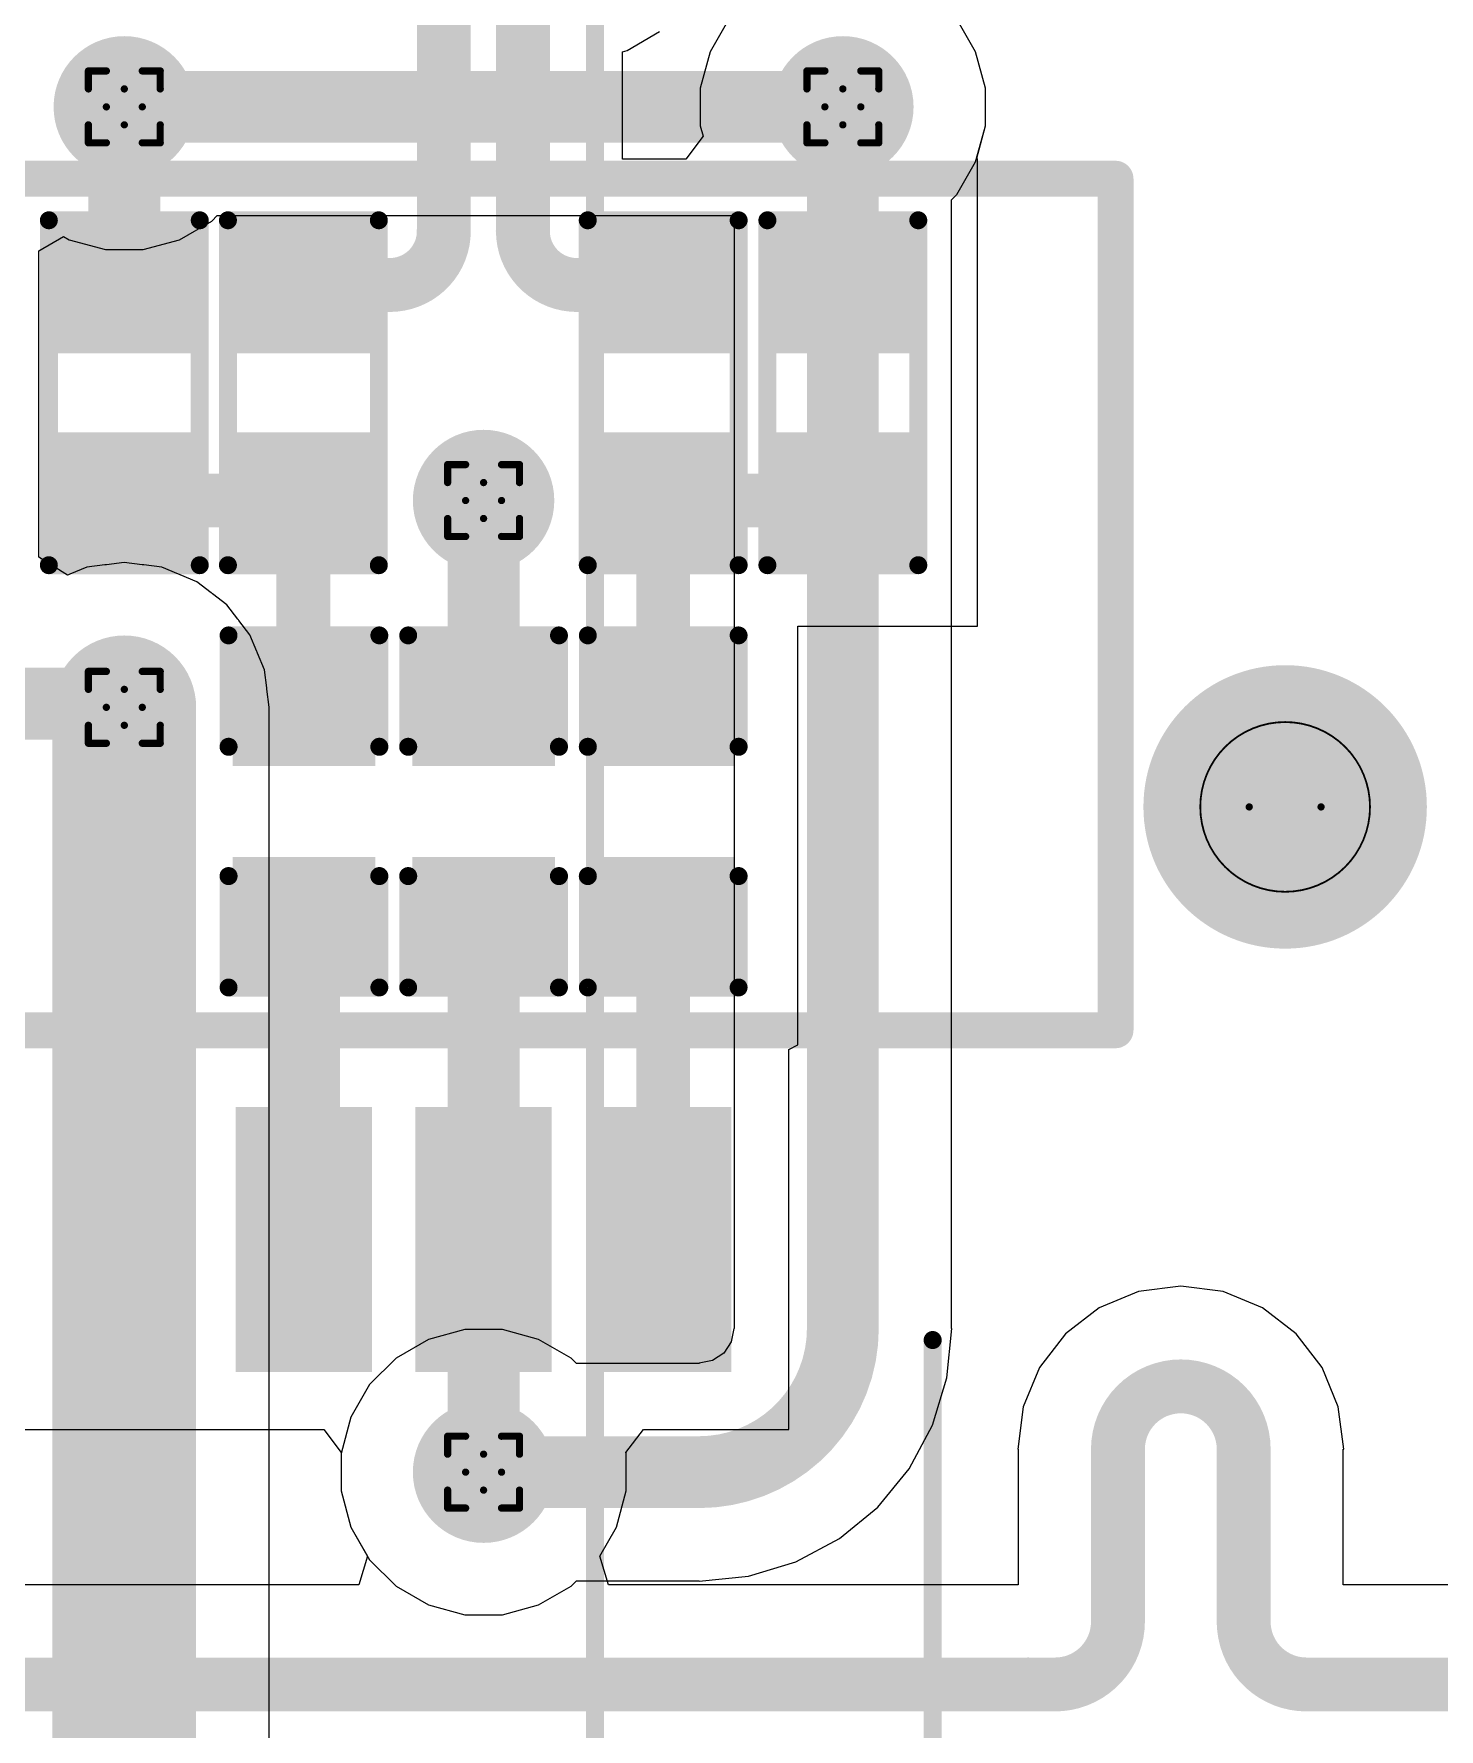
# Model space of a CAD drawing. Header units: inches. Extents: x 0 to 289, y 0 to 168.
# Drawn here: x 66.06 to 76, y 64.99 to 76.97 of the extents above; entities that cross this region are included whole.
import ezdxf

# ---------------------------------------------------------------- set-up
doc = ezdxf.new("R2010")
doc.units = ezdxf.units.IN
for name, color, linetype in [('Bottom Layer', 5, 'Continuous'), ('Bottom Overlay', 54, 'Continuous'), ('Bottom Paste', 16, 'Continuous'), ('Bottom Solder', 6, 'Continuous'), ('Dimension', 6, 'Continuous'), ('Drill Drawing', 1, 'Continuous'), ('Multi-Layer', 9, 'Continuous'), ('Pad Holes', 156, 'Continuous'), ('Top Layer', 1, 'Continuous'), ('Top Overlay', 2, 'Continuous'), ('Top Solder', 216, 'Continuous'), ('Via Holes', 16, 'Continuous')]:
    doc.layers.add(name, color=color, linetype=linetype)

# ---------------------------------------------------------------- blocks, each defined once
blk = doc.blocks.new('H1102NLT_B_2')
at = {"layer": 'Bottom Layer'}
for points in [[(-5.1, 4.825), (-3.43, 4.825), (-3.43, 4.065), (-5.1, 4.065)], [(-5.1, 3.555), (-3.43, 3.555), (-3.43, 2.795), (-5.1, 2.795)], [(-5.1, 2.285), (-3.43, 2.285), (-3.43, 1.525), (-5.1, 1.525)], [(-5.1, 1.015), (-3.43, 1.015), (-3.43, 0.255), (-5.1, 0.255)]]:
    blk.add_hatch(color=5, dxfattribs=at).paths.add_polyline_path(points)
at = {"layer": 'Bottom Paste'}
for points in [[(-5.1, 4.825), (-3.43, 4.825), (-3.43, 4.065), (-5.1, 4.065)], [(-5.1, 3.555), (-3.43, 3.555), (-3.43, 2.795), (-5.1, 2.795)], [(-5.1, 2.285), (-3.43, 2.285), (-3.43, 1.525), (-5.1, 1.525)], [(-5.1, 1.015), (-3.43, 1.015), (-3.43, 0.255), (-5.1, 0.255)]]:
    blk.add_hatch(color=16, dxfattribs=at).paths.add_polyline_path(points)
at = {"layer": 'Bottom Solder'}
for points in [[(-5.202, 4.927), (-3.328, 4.927), (-3.328, 3.963), (-5.202, 3.963)], [(-5.202, 3.657), (-3.328, 3.657), (-3.328, 2.693), (-5.202, 2.693)], [(-5.202, 2.387), (-3.328, 2.387), (-3.328, 1.423), (-5.202, 1.423)], [(-5.202, 1.117), (-3.328, 1.117), (-3.328, 0.153), (-5.202, 0.153)]]:
    blk.add_hatch(color=6, dxfattribs=at).paths.add_polyline_path(points)
at = {"layer": 'Bottom Overlay', "const_width": 0.127}
blk.add_lwpolyline([(3.555, 6.35), (-3.555, 6.35)], dxfattribs=at)
at = {"layer": 'Bottom Overlay', "const_width": 0.0635}
blk.add_lwpolyline([(-3.587, 6.35, 1), (-3.523, 6.35, 1)], format="xyb", close=True, dxfattribs=at)
blk = doc.blocks.new('R___0603_B_24')
at = {"layer": 'Bottom Layer'}
for points in [[(-1.143, -0.4445), (-1.143, 0.4445), (-0.381, 0.4445), (-0.381, -0.4445)], [(0.381, -0.4445), (0.381, 0.4445), (1.143, 0.4445), (1.143, -0.4445)]]:
    blk.add_hatch(color=5, dxfattribs=at).paths.add_polyline_path(points)
at = {"layer": 'Bottom Paste'}
for points in [[(-1.143, -0.4445), (-1.143, 0.4445), (-0.381, 0.4445), (-0.381, -0.4445)], [(0.381, -0.4445), (0.381, 0.4445), (1.143, 0.4445), (1.143, -0.4445)]]:
    blk.add_hatch(color=16, dxfattribs=at).paths.add_polyline_path(points)
at = {"layer": 'Bottom Solder'}
for points in [[(-1.2446, -0.5461), (-1.2446, 0.5461), (-0.2794, 0.5461), (-0.2794, -0.5461)], [(0.2794, -0.5461), (0.2794, 0.5461), (1.2446, 0.5461), (1.2446, -0.5461)]]:
    blk.add_hatch(color=6, dxfattribs=at).paths.add_polyline_path(points)
at = {"layer": 'Bottom Overlay', "const_width": 0.127}
for points in [[(-1.2192, 0.5334), (-1.2192, -0.5334)], [(-1.2192, 0.5334), (1.2192, 0.5334)], [(1.2192, 0.5334), (1.2192, -0.5334)], [(-1.2192, -0.5334), (1.2192, -0.5334)]]:
    blk.add_lwpolyline(points, dxfattribs=at)
at = {"layer": 'Bottom Overlay', "const_width": 0.0635}
for points in [[(-1.25095, 0.5334, 1), (-1.18745, 0.5334, 1)], [(-1.25095, 0.5334, 1), (-1.18745, 0.5334, 1)], [(1.18745, 0.5334, 1), (1.25095, 0.5334, 1)], [(1.18745, 0.5334, 1), (1.25095, 0.5334, 1)], [(-1.25095, -0.5334, 1), (-1.18745, -0.5334, 1)], [(-1.25095, -0.5334, 1), (-1.18745, -0.5334, 1)], [(1.18745, -0.5334, 1), (1.25095, -0.5334, 1)], [(1.18745, -0.5334, 1), (1.25095, -0.5334, 1)]]:
    blk.add_lwpolyline(points, format="xyb", close=True, dxfattribs=at)
blk = doc.blocks.new('R___0603_B_25')
at = {"layer": 'Bottom Layer'}
for points in [[(-1.143, -0.4445), (-1.143, 0.4445), (-0.381, 0.4445), (-0.381, -0.4445)], [(0.381, -0.4445), (0.381, 0.4445), (1.143, 0.4445), (1.143, -0.4445)]]:
    blk.add_hatch(color=5, dxfattribs=at).paths.add_polyline_path(points)
at = {"layer": 'Bottom Paste'}
for points in [[(-1.143, -0.4445), (-1.143, 0.4445), (-0.381, 0.4445), (-0.381, -0.4445)], [(0.381, -0.4445), (0.381, 0.4445), (1.143, 0.4445), (1.143, -0.4445)]]:
    blk.add_hatch(color=16, dxfattribs=at).paths.add_polyline_path(points)
at = {"layer": 'Bottom Solder'}
for points in [[(-1.2446, -0.5461), (-1.2446, 0.5461), (-0.2794, 0.5461), (-0.2794, -0.5461)], [(0.2794, -0.5461), (0.2794, 0.5461), (1.2446, 0.5461), (1.2446, -0.5461)]]:
    blk.add_hatch(color=6, dxfattribs=at).paths.add_polyline_path(points)
at = {"layer": 'Bottom Overlay', "const_width": 0.127}
for points in [[(-1.2192, 0.5334), (1.2192, 0.5334)], [(-1.2192, 0.5334), (-1.2192, -0.5334)], [(1.2192, 0.5334), (1.2192, -0.5334)], [(-1.2192, -0.5334), (1.2192, -0.5334)]]:
    blk.add_lwpolyline(points, dxfattribs=at)
at = {"layer": 'Bottom Overlay', "const_width": 0.0635}
for points in [[(-1.25095, 0.5334, 1), (-1.18745, 0.5334, 1)], [(-1.25095, 0.5334, 1), (-1.18745, 0.5334, 1)], [(1.18745, 0.5334, 1), (1.25095, 0.5334, 1)], [(1.18745, 0.5334, 1), (1.25095, 0.5334, 1)], [(-1.25095, -0.5334, 1), (-1.18745, -0.5334, 1)], [(-1.25095, -0.5334, 1), (-1.18745, -0.5334, 1)], [(1.18745, -0.5334, 1), (1.25095, -0.5334, 1)], [(1.18745, -0.5334, 1), (1.25095, -0.5334, 1)]]:
    blk.add_lwpolyline(points, format="xyb", close=True, dxfattribs=at)
blk = doc.blocks.new('R___0603_B_26')
at = {"layer": 'Bottom Layer'}
for points in [[(-1.143, -0.4445), (-1.143, 0.4445), (-0.381, 0.4445), (-0.381, -0.4445)], [(0.381, -0.4445), (0.381, 0.4445), (1.143, 0.4445), (1.143, -0.4445)]]:
    blk.add_hatch(color=5, dxfattribs=at).paths.add_polyline_path(points)
at = {"layer": 'Bottom Paste'}
for points in [[(-1.143, -0.4445), (-1.143, 0.4445), (-0.381, 0.4445), (-0.381, -0.4445)], [(0.381, -0.4445), (0.381, 0.4445), (1.143, 0.4445), (1.143, -0.4445)]]:
    blk.add_hatch(color=16, dxfattribs=at).paths.add_polyline_path(points)
at = {"layer": 'Bottom Solder'}
for points in [[(-1.2446, -0.5461), (-1.2446, 0.5461), (-0.2794, 0.5461), (-0.2794, -0.5461)], [(0.2794, -0.5461), (0.2794, 0.5461), (1.2446, 0.5461), (1.2446, -0.5461)]]:
    blk.add_hatch(color=6, dxfattribs=at).paths.add_polyline_path(points)
at = {"layer": 'Bottom Overlay', "const_width": 0.127}
for points in [[(1.2192, 0.5334), (-1.2192, 0.5334)], [(-1.2192, -0.5334), (-1.2192, 0.5334)], [(1.2192, -0.5334), (1.2192, 0.5334)], [(1.2192, -0.5334), (-1.2192, -0.5334)]]:
    blk.add_lwpolyline(points, dxfattribs=at)
at = {"layer": 'Bottom Overlay', "const_width": 0.0635}
for points in [[(-1.25095, 0.5334, 1), (-1.18745, 0.5334, 1)], [(-1.25095, 0.5334, 1), (-1.18745, 0.5334, 1)], [(1.18745, 0.5334, 1), (1.25095, 0.5334, 1)], [(1.18745, 0.5334, 1), (1.25095, 0.5334, 1)], [(-1.25095, -0.5334, 1), (-1.18745, -0.5334, 1)], [(-1.25095, -0.5334, 1), (-1.18745, -0.5334, 1)], [(1.18745, -0.5334, 1), (1.25095, -0.5334, 1)], [(1.18745, -0.5334, 1), (1.25095, -0.5334, 1)]]:
    blk.add_lwpolyline(points, format="xyb", close=True, dxfattribs=at)
blk = doc.blocks.new('R___0603_B_29')
at = {"layer": 'Bottom Layer'}
for points in [[(-1.143, -0.4445), (-1.143, 0.4445), (-0.381, 0.4445), (-0.381, -0.4445)], [(0.381, -0.4445), (0.381, 0.4445), (1.143, 0.4445), (1.143, -0.4445)]]:
    blk.add_hatch(color=5, dxfattribs=at).paths.add_polyline_path(points)
at = {"layer": 'Bottom Paste'}
for points in [[(-1.143, -0.4445), (-1.143, 0.4445), (-0.381, 0.4445), (-0.381, -0.4445)], [(0.381, -0.4445), (0.381, 0.4445), (1.143, 0.4445), (1.143, -0.4445)]]:
    blk.add_hatch(color=16, dxfattribs=at).paths.add_polyline_path(points)
at = {"layer": 'Bottom Solder'}
for points in [[(-1.2446, -0.5461), (-1.2446, 0.5461), (-0.2794, 0.5461), (-0.2794, -0.5461)], [(0.2794, -0.5461), (0.2794, 0.5461), (1.2446, 0.5461), (1.2446, -0.5461)]]:
    blk.add_hatch(color=6, dxfattribs=at).paths.add_polyline_path(points)
at = {"layer": 'Bottom Overlay', "const_width": 0.127}
for points in [[(1.2192, 0.5334), (-1.2192, 0.5334)], [(-1.2192, -0.5334), (-1.2192, 0.5334)], [(1.2192, -0.5334), (1.2192, 0.5334)], [(1.2192, -0.5334), (-1.2192, -0.5334)]]:
    blk.add_lwpolyline(points, dxfattribs=at)
at = {"layer": 'Bottom Overlay', "const_width": 0.0635}
for points in [[(-1.25095, 0.5334, 1), (-1.18745, 0.5334, 1)], [(-1.25095, 0.5334, 1), (-1.18745, 0.5334, 1)], [(1.18745, 0.5334, 1), (1.25095, 0.5334, 1)], [(1.18745, 0.5334, 1), (1.25095, 0.5334, 1)], [(-1.25095, -0.5334, 1), (-1.18745, -0.5334, 1)], [(-1.25095, -0.5334, 1), (-1.18745, -0.5334, 1)], [(1.18745, -0.5334, 1), (1.25095, -0.5334, 1)], [(1.18745, -0.5334, 1), (1.25095, -0.5334, 1)]]:
    blk.add_lwpolyline(points, format="xyb", close=True, dxfattribs=at)
blk = doc.blocks.new('C___0603_B_36')
at = {"layer": 'Bottom Layer'}
for points in [[(-1.143, -0.445), (-1.143, 0.445), (-0.381, 0.445), (-0.381, -0.445)], [(0.381, -0.445), (0.381, 0.445), (1.143, 0.445), (1.143, -0.445)]]:
    blk.add_hatch(color=5, dxfattribs=at).paths.add_polyline_path(points)
at = {"layer": 'Bottom Paste'}
for points in [[(-1.143, -0.445), (-1.143, 0.445), (-0.381, 0.445), (-0.381, -0.445)], [(0.381, -0.445), (0.381, 0.445), (1.143, 0.445), (1.143, -0.445)]]:
    blk.add_hatch(color=16, dxfattribs=at).paths.add_polyline_path(points)
at = {"layer": 'Bottom Solder'}
for points in [[(-1.203, -0.504), (-1.203, 0.504), (-0.321, 0.504), (-0.321, -0.504)], [(0.321, -0.504), (0.321, 0.504), (1.203, 0.504), (1.203, -0.504)]]:
    blk.add_hatch(color=6, dxfattribs=at).paths.add_polyline_path(points)
at = {"layer": 'Bottom Overlay', "const_width": 0.127}
for points in [[(-1.245, -0.533), (-1.245, 0.533)], [(-0.457, 0.533), (-1.245, 0.533)], [(1.245, 0.533), (0.457, 0.533)], [(1.245, -0.533), (1.245, 0.533)], [(-0.457, -0.533), (-1.245, -0.533)], [(1.245, -0.533), (0.457, -0.533)]]:
    blk.add_lwpolyline(points, dxfattribs=at)
at = {"layer": 'Bottom Overlay', "const_width": 0.0635}
for points in [[(-1.276, 0.533, 1), (-1.213, 0.533, 1)], [(-1.276, 0.533, 1), (-1.213, 0.533, 1)], [(-0.489, 0.533, 1), (-0.425, 0.533, 1)], [(0.425, 0.533, 1), (0.489, 0.533, 1)], [(1.213, 0.533, 1), (1.276, 0.533, 1)], [(1.213, 0.533, 1), (1.276, 0.533, 1)], [(-1.276, -0.533, 1), (-1.213, -0.533, 1)], [(-1.276, -0.533, 1), (-1.213, -0.533, 1)], [(-0.489, -0.533, 1), (-0.425, -0.533, 1)], [(0.425, -0.533, 1), (0.489, -0.533, 1)], [(1.213, -0.533, 1), (1.276, -0.533, 1)], [(1.213, -0.533, 1), (1.276, -0.533, 1)]]:
    blk.add_lwpolyline(points, format="xyb", close=True, dxfattribs=at)
blk = doc.blocks.new('NE8FBV_C5_LED_54')
at = {"layer": 'Bottom Layer'}
h = blk.add_hatch(color=5, dxfattribs=at)
edge = h.paths.add_edge_path()
edge.add_arc((-7.31, -2.63), 0.9, 0, 360)
at = {"layer": 'Bottom Solder'}
h = blk.add_hatch(color=6, dxfattribs=at)
edge = h.paths.add_edge_path()
edge.add_arc((-7.31, -2.63), 1.002, 0, 360)
at = {"layer": 'Multi-Layer'}
h = blk.add_hatch(color=9, dxfattribs=at)
edge = h.paths.add_edge_path()
edge.add_arc((-7.31, -2.63), 0.9, 0, 360)
at = {"layer": 'Pad Holes'}
h = blk.add_hatch(color=7, dxfattribs=at)
edge = h.paths.add_edge_path()
edge.add_arc((-7.31, -2.63), 0.6, 0, 360)
at = {"layer": 'Top Layer'}
h = blk.add_hatch(color=1, dxfattribs=at)
edge = h.paths.add_edge_path()
edge.add_arc((-7.31, -2.63), 0.9, 0, 360)
at = {"layer": 'Top Solder'}
h = blk.add_hatch(color=216, dxfattribs=at)
edge = h.paths.add_edge_path()
edge.add_arc((-7.31, -2.63), 1.002, 0, 360)
at = {"layer": 'Top Overlay', "const_width": 0.127}
blk.add_lwpolyline([(-12.19, -16.63), (-12.19, 14.021)], dxfattribs=at)
blk = doc.blocks.new('C___0603_B_61')
at = {"layer": 'Bottom Layer'}
for points in [[(-1.143, -0.445), (-1.143, 0.445), (-0.381, 0.445), (-0.381, -0.445)], [(0.381, -0.445), (0.381, 0.445), (1.143, 0.445), (1.143, -0.445)]]:
    blk.add_hatch(color=5, dxfattribs=at).paths.add_polyline_path(points)
at = {"layer": 'Bottom Paste'}
for points in [[(-1.143, -0.445), (-1.143, 0.445), (-0.381, 0.445), (-0.381, -0.445)], [(0.381, -0.445), (0.381, 0.445), (1.143, 0.445), (1.143, -0.445)]]:
    blk.add_hatch(color=16, dxfattribs=at).paths.add_polyline_path(points)
at = {"layer": 'Bottom Solder'}
for points in [[(-1.203, -0.504), (-1.203, 0.504), (-0.321, 0.504), (-0.321, -0.504)], [(0.321, -0.504), (0.321, 0.504), (1.203, 0.504), (1.203, -0.504)]]:
    blk.add_hatch(color=6, dxfattribs=at).paths.add_polyline_path(points)
at = {"layer": 'Bottom Overlay', "const_width": 0.127}
for points in [[(-0.457, 0.533), (-1.245, 0.533)], [(-1.245, -0.533), (-1.245, 0.533)], [(1.245, 0.533), (0.457, 0.533)], [(1.245, -0.533), (1.245, 0.533)], [(-0.457, -0.533), (-1.245, -0.533)], [(1.245, -0.533), (0.457, -0.533)]]:
    blk.add_lwpolyline(points, dxfattribs=at)
at = {"layer": 'Bottom Overlay', "const_width": 0.0635}
for points in [[(-1.276, 0.533, 1), (-1.213, 0.533, 1)], [(-1.276, 0.533, 1), (-1.213, 0.533, 1)], [(-0.489, 0.533, 1), (-0.425, 0.533, 1)], [(0.425, 0.533, 1), (0.489, 0.533, 1)], [(1.213, 0.533, 1), (1.276, 0.533, 1)], [(1.213, 0.533, 1), (1.276, 0.533, 1)], [(-1.276, -0.533, 1), (-1.213, -0.533, 1)], [(-1.276, -0.533, 1), (-1.213, -0.533, 1)], [(-0.489, -0.533, 1), (-0.425, -0.533, 1)], [(0.425, -0.533, 1), (0.489, -0.533, 1)], [(1.213, -0.533, 1), (1.276, -0.533, 1)], [(1.213, -0.533, 1), (1.276, -0.533, 1)]]:
    blk.add_lwpolyline(points, format="xyb", close=True, dxfattribs=at)
blk = doc.blocks.new('C___0603_B_62')
at = {"layer": 'Bottom Layer'}
for points in [[(-1.143, -0.445), (-1.143, 0.445), (-0.381, 0.445), (-0.381, -0.445)], [(0.381, -0.445), (0.381, 0.445), (1.143, 0.445), (1.143, -0.445)]]:
    blk.add_hatch(color=5, dxfattribs=at).paths.add_polyline_path(points)
at = {"layer": 'Bottom Paste'}
for points in [[(-1.143, -0.445), (-1.143, 0.445), (-0.381, 0.445), (-0.381, -0.445)], [(0.381, -0.445), (0.381, 0.445), (1.143, 0.445), (1.143, -0.445)]]:
    blk.add_hatch(color=16, dxfattribs=at).paths.add_polyline_path(points)
at = {"layer": 'Bottom Solder'}
for points in [[(-1.203, -0.504), (-1.203, 0.504), (-0.321, 0.504), (-0.321, -0.504)], [(0.321, -0.504), (0.321, 0.504), (1.203, 0.504), (1.203, -0.504)]]:
    blk.add_hatch(color=6, dxfattribs=at).paths.add_polyline_path(points)
at = {"layer": 'Bottom Overlay', "const_width": 0.127}
for points in [[(-0.457, 0.533), (-1.245, 0.533)], [(-1.245, -0.533), (-1.245, 0.533)], [(1.245, 0.533), (0.457, 0.533)], [(1.245, -0.533), (1.245, 0.533)], [(-0.457, -0.533), (-1.245, -0.533)], [(1.245, -0.533), (0.457, -0.533)]]:
    blk.add_lwpolyline(points, dxfattribs=at)
at = {"layer": 'Bottom Overlay', "const_width": 0.0635}
for points in [[(-1.276, 0.533, 1), (-1.213, 0.533, 1)], [(-1.276, 0.533, 1), (-1.213, 0.533, 1)], [(-0.489, 0.533, 1), (-0.425, 0.533, 1)], [(0.425, 0.533, 1), (0.489, 0.533, 1)], [(1.213, 0.533, 1), (1.276, 0.533, 1)], [(1.213, 0.533, 1), (1.276, 0.533, 1)], [(-1.276, -0.533, 1), (-1.213, -0.533, 1)], [(-1.276, -0.533, 1), (-1.213, -0.533, 1)], [(-0.489, -0.533, 1), (-0.425, -0.533, 1)], [(0.425, -0.533, 1), (0.489, -0.533, 1)], [(1.213, -0.533, 1), (1.276, -0.533, 1)], [(1.213, -0.533, 1), (1.276, -0.533, 1)]]:
    blk.add_lwpolyline(points, format="xyb", close=True, dxfattribs=at)

msp = doc.modelspace()

# ---------------------------------------------------------------- hatches: boundary and pattern name
at = {"layer": 'Bottom Layer'}
h = msp.add_hatch(color=5, dxfattribs=at)
edge = h.paths.add_edge_path()
edge.add_arc((66.703, 76.454), 0.5, 0, 360)
h = msp.add_hatch(color=5, dxfattribs=at)
edge = h.paths.add_edge_path()
edge.add_arc((71.783, 76.454), 0.5, 0, 360)
h = msp.add_hatch(color=5, dxfattribs=at)
edge = h.paths.add_edge_path()
edge.add_arc((69.243, 73.671), 0.5, 0, 360)
h = msp.add_hatch(color=5, dxfattribs=at)
edge = h.paths.add_edge_path()
edge.add_arc((66.703, 72.209), 0.5, 0, 360)
h = msp.add_hatch(color=5, dxfattribs=at)
edge = h.paths.add_edge_path()
edge.add_arc((69.243, 66.802), 0.5, 0, 360)
at = {"layer": 'Top Layer'}
h = msp.add_hatch(color=1, dxfattribs=at)
edge = h.paths.add_edge_path()
edge.add_arc((66.703, 76.454), 0.5, 0, 360)
h = msp.add_hatch(color=1, dxfattribs=at)
edge = h.paths.add_edge_path()
edge.add_arc((71.783, 76.454), 0.5, 0, 360)
h = msp.add_hatch(color=1, dxfattribs=at)
edge = h.paths.add_edge_path()
edge.add_arc((69.243, 73.671), 0.5, 0, 360)
h = msp.add_hatch(color=1, dxfattribs=at)
edge = h.paths.add_edge_path()
edge.add_arc((66.703, 72.209), 0.5, 0, 360)
h = msp.add_hatch(color=1, dxfattribs=at)
edge = h.paths.add_edge_path()
edge.add_arc((69.243, 66.802), 0.5, 0, 360)
at = {"layer": 'Via Holes'}
h = msp.add_hatch(color=7, dxfattribs=at)
edge = h.paths.add_edge_path()
edge.add_arc((66.703, 76.454), 0.25, 0, 360)
h = msp.add_hatch(color=7, dxfattribs=at)
edge = h.paths.add_edge_path()
edge.add_arc((71.783, 76.454), 0.25, 0, 360)
h = msp.add_hatch(color=7, dxfattribs=at)
edge = h.paths.add_edge_path()
edge.add_arc((69.243, 73.671), 0.25, 0, 360)
h = msp.add_hatch(color=7, dxfattribs=at)
edge = h.paths.add_edge_path()
edge.add_arc((66.703, 72.209), 0.25, 0, 360)
h = msp.add_hatch(color=7, dxfattribs=at)
edge = h.paths.add_edge_path()
edge.add_arc((69.243, 66.802), 0.25, 0, 360)

# ---------------------------------------------------------------- linework, layer by layer
at = {"layer": 'Bottom Layer'}
for p, q in [((70.976, 77.073), (70.844, 76.843)), ((72.722, 76.843), (72.59, 77.073)), ((70.257, 76.853), (70.487, 76.986)), ((70.225, 76.844), (70.257, 76.853)), ((70.225, 76.084), (70.225, 76.844)), ((70.844, 76.843), (70.775, 76.587)), ((72.791, 76.587), (72.722, 76.843)), ((70.775, 76.587), (70.775, 76.321)), ((72.791, 76.321), (72.791, 76.587)), ((70.795, 76.246), (70.672, 76.084)), ((70.775, 76.321), (70.795, 76.246)), ((72.73, 76.092), (72.791, 76.321)), ((70.672, 76.084), (70.225, 76.084)), ((72.735, 76.084), (72.73, 76.092)), ((72.735, 74.306), (72.735, 76.084)), ((72.735, 76.084), (72.735, 76.084)), ((72.735, 72.782), (72.735, 74.306)), ((71.465, 71.346), (71.465, 72.782)), ((71.465, 72.782), (72.735, 72.782)), ((71.465, 69.822), (71.465, 71.346)), ((71.401, 69.789), (71.465, 69.822)), ((71.401, 67.103), (71.401, 69.789)), ((73.874, 68.078), (73.596, 67.963)), ((74.172, 68.117), (73.874, 68.078)), ((74.471, 68.078), (74.172, 68.117)), ((74.749, 67.963), (74.471, 68.078)), ((73.596, 67.963), (73.357, 67.78)), ((74.987, 67.78), (74.749, 67.963)), ((73.357, 67.78), (73.174, 67.541)), ((75.171, 67.541), (74.987, 67.78)), ((73.174, 67.541), (73.059, 67.263)), ((75.286, 67.263), (75.171, 67.541)), ((73.059, 67.263), (73.019, 66.964)), ((75.325, 66.964), (75.286, 67.263)), ((63.66, 67.103), (68.113, 67.103)), ((68.113, 67.103), (68.237, 66.942)), ((70.249, 66.942), (70.373, 67.103)), ((70.373, 67.103), (71.401, 67.103)), ((68.237, 66.942), (68.235, 66.935)), ((68.235, 66.935), (68.235, 66.669)), ((70.251, 66.935), (70.249, 66.942)), ((70.251, 66.669), (70.251, 66.935)), ((73.019, 66.964), (73.023, 66.964)), ((73.023, 66.964), (73.023, 66.005)), ((75.321, 66.005), (75.321, 66.964)), ((75.321, 66.964), (75.325, 66.964)), ((68.235, 66.669), (68.304, 66.413)), ((70.182, 66.413), (70.251, 66.669)), ((68.304, 66.413), (68.422, 66.208)), ((70.064, 66.208), (70.182, 66.413)), ((68.422, 66.208), (68.36, 66.005)), ((70.126, 66.005), (70.064, 66.208)), ((68.36, 66.005), (64.114, 66.005)), ((73.023, 66.005), (70.126, 66.005)), ((77.374, 66.005), (75.321, 66.005))]:
    msp.add_line(p, q, dxfattribs=at)
for points, const_width in [([(68.962, 75.576), (68.962, 77.445)], 0.381), ([(69.521, 75.576), (69.521, 77.445)], 0.381), ([(66.703, 75.195), (66.703, 76.454)], 0.508), ([(71.783, 75.195), (71.783, 76.454)], 0.508), ([(67.969, 75.195), (68.581, 75.195)], 0.381), ([(69.902, 75.195), (70.513, 75.195)], 0.381), ([(66.703, 73.671), (67.969, 73.671)], 0.381), ([(70.513, 73.671), (71.783, 73.671)], 0.381), ([(67.969, 72.235), (67.969, 73.417)], 0.381), ([(69.243, 72.274), (69.243, 73.417)], 0.508), ([(70.513, 72.235), (70.513, 73.417)], 0.381), ([(66.678, 72.235), (66.703, 72.209)], 0.762), ([(65.433, 72.235), (66.678, 72.235)], 0.508), ([(67.969, 72.235), (67.973, 72.235)], 0.381), ([(67.973, 68.446), (67.973, 70.711)], 0.508), ([(69.243, 68.446), (69.243, 70.711)], 0.508), ([(70.513, 68.446), (70.513, 70.711)], 0.381), ([(69.243, 66.802), (69.243, 68.446)], 0.508), ([(73.728, 65.745), (73.728, 66.964)], 0.381), ([(74.617, 65.745), (74.617, 66.964)], 0.381), ([(64.114, 65.301), (73.093, 65.301)], 0.381), ([(73.093, 65.301), (73.283, 65.301)], 0.381), ([(75.061, 65.301), (76.275, 65.301)], 0.381)]:
    msp.add_lwpolyline(points, dxfattribs=dict(at, const_width=const_width))
for points, const_width in [([(66.576, 76.454, 1), (66.83, 76.454, 1)], 0.254), ([(71.656, 76.454, 1), (71.91, 76.454, 1)], 0.254), ([(68.866, 75.576, 1), (69.057, 75.576, 1)], 0.191), ([(68.866, 75.576, 1), (69.057, 75.576, 1)], 0.191), ([(69.425, 75.576, 1), (69.616, 75.576, 1)], 0.191), ([(69.425, 75.576, 1), (69.616, 75.576, 1)], 0.191), ([(66.576, 75.195, 1), (66.83, 75.195, 1)], 0.254), ([(67.874, 75.195, 1), (68.064, 75.195, 1)], 0.191), ([(68.485, 75.195, 1), (68.676, 75.195, 1)], 0.191), ([(68.485, 75.195, 1), (68.676, 75.195, 1)], 0.191), ([(69.806, 75.195, 1), (69.997, 75.195, 1)], 0.191), ([(69.806, 75.195, 1), (69.997, 75.195, 1)], 0.191), ([(70.418, 75.195, 1), (70.608, 75.195, 1)], 0.191), ([(71.656, 75.195, 1), (71.91, 75.195, 1)], 0.254), ([(66.608, 73.671, 1), (66.798, 73.671, 1)], 0.191), ([(67.874, 73.671, 1), (68.064, 73.671, 1)], 0.191), ([(70.418, 73.671, 1), (70.608, 73.671, 1)], 0.191), ([(71.688, 73.671, 1), (71.878, 73.671, 1)], 0.191), ([(67.874, 73.417, 1), (68.064, 73.417, 1)], 0.191), ([(69.116, 73.417, 1), (69.37, 73.417, 1)], 0.254), ([(70.418, 73.417, 1), (70.608, 73.417, 1)], 0.191), ([(66.487, 72.235, 1), (66.868, 72.235, 1)], 0.381), ([(66.512, 72.209, 1), (66.893, 72.209, 1)], 0.381), ([(69.116, 72.274, 1), (69.37, 72.274, 1)], 0.254), ([(66.551, 72.235, 1), (66.805, 72.235, 1)], 0.254), ([(67.874, 72.235, 1), (68.064, 72.235, 1)], 0.191), ([(67.874, 72.235, 1), (68.064, 72.235, 1)], 0.191), ([(67.878, 72.235, 1), (68.068, 72.235, 1)], 0.191), ([(70.418, 72.235, 1), (70.608, 72.235, 1)], 0.191), ([(67.846, 70.711, 1), (68.1, 70.711, 1)], 0.254), ([(69.116, 70.711, 1), (69.37, 70.711, 1)], 0.254), ([(70.418, 70.711, 1), (70.608, 70.711, 1)], 0.191), ([(67.846, 68.446, 1), (68.1, 68.446, 1)], 0.254), ([(69.116, 68.446, 1), (69.37, 68.446, 1)], 0.254), ([(69.116, 68.446, 1), (69.37, 68.446, 1)], 0.254), ([(70.418, 68.446, 1), (70.608, 68.446, 1)], 0.191), ([(73.632, 66.964, 1), (73.823, 66.964, 1)], 0.191), ([(73.632, 66.964, 1), (73.823, 66.964, 1)], 0.191), ([(74.521, 66.964, 1), (74.712, 66.964, 1)], 0.191), ([(74.521, 66.964, 1), (74.712, 66.964, 1)], 0.191), ([(69.116, 66.802, 1), (69.37, 66.802, 1)], 0.254), ([(73.632, 65.745, 1), (73.823, 65.745, 1)], 0.191), ([(73.632, 65.745, 1), (73.823, 65.745, 1)], 0.191), ([(74.521, 65.745, 1), (74.712, 65.745, 1)], 0.191), ([(74.521, 65.745, 1), (74.712, 65.745, 1)], 0.191), ([(72.997, 65.301, 1), (73.188, 65.301, 1)], 0.191), ([(72.997, 65.301, 1), (73.188, 65.301, 1)], 0.191), ([(73.188, 65.301, 1), (73.378, 65.301, 1)], 0.191), ([(73.188, 65.301, 1), (73.378, 65.301, 1)], 0.191), ([(74.966, 65.301, 1), (75.156, 65.301, 1)], 0.191), ([(74.966, 65.301, 1), (75.156, 65.301, 1)], 0.191)]:
    msp.add_lwpolyline(points, format="xyb", close=True, dxfattribs=dict(at, const_width=const_width))
at = {"layer": 'Bottom Layer', "const_width": 0.381}
for points in [[(68.962, 75.576, -0.414214), (68.581, 75.195)], [(69.902, 75.195, -0.414214), (69.521, 75.576)], [(73.728, 66.964, -1), (74.617, 66.964)], [(73.728, 65.745, -0.414214), (73.283, 65.301)], [(75.061, 65.301, -0.414214), (74.617, 65.745)]]:
    msp.add_lwpolyline(points, format="xyb", dxfattribs=at)
at = {"layer": 'Bottom Overlay', "const_width": 0.254}
for points in [[(58.115, 75.946), (73.711, 75.946)], [(73.711, 69.926), (73.711, 75.946)], [(62.893, 69.926), (73.711, 69.926)]]:
    msp.add_lwpolyline(points, dxfattribs=at)
at = {"layer": 'Bottom Overlay', "const_width": 0.127}
for points in [[(73.647, 75.946, 1), (73.774, 75.946, 1)], [(73.647, 75.946, 1), (73.774, 75.946, 1)], [(73.647, 69.926, 1), (73.774, 69.926, 1)], [(73.647, 69.926, 1), (73.774, 69.926, 1)]]:
    msp.add_lwpolyline(points, format="xyb", close=True, dxfattribs=at)
at = {"layer": 'Dimension'}
for points, const_width in [([(75.51, 71.505, 1), (74.31, 71.505, 1)], 0.0127), ([(74.307, 71.505, 1), (74.313, 71.505, 1)], 0.00635), ([(75.507, 71.505, 1), (75.513, 71.505, 1)], 0.00635)]:
    msp.add_lwpolyline(points, format="xyb", close=True, dxfattribs=dict(at, const_width=const_width))
at = {"layer": 'Drill Drawing', "const_width": 0.0508}
for points in [[(66.449, 76.581), (66.449, 76.708)], [(66.449, 76.708), (66.576, 76.708)], [(66.576, 76.708), (66.703, 76.581)], [(66.703, 76.581), (66.83, 76.708)], [(66.83, 76.708), (66.957, 76.708)], [(66.957, 76.581), (66.957, 76.708)], [(71.529, 76.581), (71.529, 76.708)], [(71.529, 76.708), (71.656, 76.708)], [(71.656, 76.708), (71.783, 76.581)], [(71.783, 76.581), (71.91, 76.708)], [(71.91, 76.708), (72.037, 76.708)], [(72.037, 76.581), (72.037, 76.708)], [(66.449, 76.581), (66.576, 76.454)], [(66.83, 76.454), (66.957, 76.581)], [(71.529, 76.581), (71.656, 76.454)], [(71.91, 76.454), (72.037, 76.581)], [(66.449, 76.327), (66.576, 76.454)], [(66.83, 76.454), (66.957, 76.327)], [(71.529, 76.327), (71.656, 76.454)], [(71.91, 76.454), (72.037, 76.327)], [(66.449, 76.2), (66.449, 76.327)], [(66.576, 76.2), (66.703, 76.327)], [(66.703, 76.327), (66.83, 76.2)], [(66.957, 76.2), (66.957, 76.327)], [(71.529, 76.2), (71.529, 76.327)], [(71.656, 76.2), (71.783, 76.327)], [(71.783, 76.327), (71.91, 76.2)], [(72.037, 76.2), (72.037, 76.327)], [(66.449, 76.2), (66.576, 76.2)], [(66.83, 76.2), (66.957, 76.2)], [(71.529, 76.2), (71.656, 76.2)], [(71.91, 76.2), (72.037, 76.2)], [(68.989, 73.798), (68.989, 73.925)], [(68.989, 73.925), (69.116, 73.925)], [(69.116, 73.925), (69.243, 73.798)], [(69.243, 73.798), (69.37, 73.925)], [(69.37, 73.925), (69.497, 73.925)], [(69.497, 73.798), (69.497, 73.925)], [(68.989, 73.798), (69.116, 73.671)], [(69.37, 73.671), (69.497, 73.798)], [(68.989, 73.544), (69.116, 73.671)], [(69.37, 73.671), (69.497, 73.544)], [(68.989, 73.417), (68.989, 73.544)], [(69.116, 73.417), (69.243, 73.544)], [(69.243, 73.544), (69.37, 73.417)], [(69.497, 73.417), (69.497, 73.544)], [(68.989, 73.417), (69.116, 73.417)], [(69.37, 73.417), (69.497, 73.417)], [(66.449, 72.336), (66.449, 72.463)], [(66.449, 72.463), (66.576, 72.463)], [(66.576, 72.463), (66.703, 72.336)], [(66.703, 72.336), (66.83, 72.463)], [(66.83, 72.463), (66.957, 72.463)], [(66.957, 72.336), (66.957, 72.463)], [(66.449, 72.336), (66.576, 72.209)], [(66.83, 72.209), (66.957, 72.336)], [(66.449, 72.082), (66.576, 72.209)], [(66.83, 72.209), (66.957, 72.082)], [(66.449, 71.955), (66.449, 72.082)], [(66.576, 71.955), (66.703, 72.082)], [(66.703, 72.082), (66.83, 71.955)], [(66.957, 71.955), (66.957, 72.082)], [(66.449, 71.955), (66.576, 71.955)], [(66.83, 71.955), (66.957, 71.955)], [(68.989, 66.929), (68.989, 67.056)], [(68.989, 67.056), (69.116, 67.056)], [(69.116, 67.056), (69.243, 66.929)], [(69.243, 66.929), (69.37, 67.056)], [(69.37, 67.056), (69.497, 67.056)], [(69.497, 66.929), (69.497, 67.056)], [(68.989, 66.929), (69.116, 66.802)], [(69.37, 66.802), (69.497, 66.929)], [(68.989, 66.675), (69.116, 66.802)], [(69.37, 66.802), (69.497, 66.675)], [(68.989, 66.548), (68.989, 66.675)], [(69.116, 66.548), (69.243, 66.675)], [(69.243, 66.675), (69.37, 66.548)], [(69.497, 66.548), (69.497, 66.675)], [(68.989, 66.548), (69.116, 66.548)], [(69.37, 66.548), (69.497, 66.548)]]:
    msp.add_lwpolyline(points, dxfattribs=at)
at = {"layer": 'Drill Drawing'}
for points, const_width in [([(66.436, 76.708, 1), (66.462, 76.708, 1)], 0.0254), ([(66.436, 76.708, 1), (66.462, 76.708, 1)], 0.0254), ([(66.563, 76.708, 1), (66.589, 76.708, 1)], 0.0254), ([(66.563, 76.708, 1), (66.589, 76.708, 1)], 0.0254), ([(66.817, 76.708, 1), (66.843, 76.708, 1)], 0.0254), ([(66.817, 76.708, 1), (66.843, 76.708, 1)], 0.0254), ([(66.944, 76.708, 1), (66.97, 76.708, 1)], 0.0254), ([(66.944, 76.708, 1), (66.97, 76.708, 1)], 0.0254), ([(71.516, 76.708, 1), (71.542, 76.708, 1)], 0.0254), ([(71.516, 76.708, 1), (71.542, 76.708, 1)], 0.0254), ([(71.643, 76.708, 1), (71.669, 76.708, 1)], 0.0254), ([(71.643, 76.708, 1), (71.669, 76.708, 1)], 0.0254), ([(71.897, 76.708, 1), (71.923, 76.708, 1)], 0.0254), ([(71.897, 76.708, 1), (71.923, 76.708, 1)], 0.0254), ([(72.024, 76.708, 1), (72.05, 76.708, 1)], 0.0254), ([(72.024, 76.708, 1), (72.05, 76.708, 1)], 0.0254), ([(66.436, 76.581, 1), (66.462, 76.581, 1)], 0.0254), ([(66.436, 76.581, 1), (66.462, 76.581, 1)], 0.0254), ([(66.69, 76.581, 1), (66.716, 76.581, 1)], 0.0254), ([(66.69, 76.581, 1), (66.716, 76.581, 1)], 0.0254), ([(66.944, 76.581, 1), (66.97, 76.581, 1)], 0.0254), ([(66.944, 76.581, 1), (66.97, 76.581, 1)], 0.0254), ([(71.516, 76.581, 1), (71.542, 76.581, 1)], 0.0254), ([(71.516, 76.581, 1), (71.542, 76.581, 1)], 0.0254), ([(71.77, 76.581, 1), (71.796, 76.581, 1)], 0.0254), ([(71.77, 76.581, 1), (71.796, 76.581, 1)], 0.0254), ([(72.024, 76.581, 1), (72.05, 76.581, 1)], 0.0254), ([(72.024, 76.581, 1), (72.05, 76.581, 1)], 0.0254), ([(66.563, 76.454, 1), (66.589, 76.454, 1)], 0.0254), ([(66.563, 76.454, 1), (66.589, 76.454, 1)], 0.0254), ([(66.817, 76.454, 1), (66.843, 76.454, 1)], 0.0254), ([(66.817, 76.454, 1), (66.843, 76.454, 1)], 0.0254), ([(71.643, 76.454, 1), (71.669, 76.454, 1)], 0.0254), ([(71.643, 76.454, 1), (71.669, 76.454, 1)], 0.0254), ([(71.897, 76.454, 1), (71.923, 76.454, 1)], 0.0254), ([(71.897, 76.454, 1), (71.923, 76.454, 1)], 0.0254), ([(66.436, 76.327, 1), (66.462, 76.327, 1)], 0.0254), ([(66.436, 76.327, 1), (66.462, 76.327, 1)], 0.0254), ([(66.69, 76.327, 1), (66.716, 76.327, 1)], 0.0254), ([(66.69, 76.327, 1), (66.716, 76.327, 1)], 0.0254), ([(66.944, 76.327, 1), (66.97, 76.327, 1)], 0.0254), ([(66.944, 76.327, 1), (66.97, 76.327, 1)], 0.0254), ([(71.516, 76.327, 1), (71.542, 76.327, 1)], 0.0254), ([(71.516, 76.327, 1), (71.542, 76.327, 1)], 0.0254), ([(71.77, 76.327, 1), (71.796, 76.327, 1)], 0.0254), ([(71.77, 76.327, 1), (71.796, 76.327, 1)], 0.0254), ([(72.024, 76.327, 1), (72.05, 76.327, 1)], 0.0254), ([(72.024, 76.327, 1), (72.05, 76.327, 1)], 0.0254), ([(66.436, 76.2, 1), (66.462, 76.2, 1)], 0.0254), ([(66.436, 76.2, 1), (66.462, 76.2, 1)], 0.0254), ([(66.563, 76.2, 1), (66.589, 76.2, 1)], 0.0254), ([(66.563, 76.2, 1), (66.589, 76.2, 1)], 0.0254), ([(66.817, 76.2, 1), (66.843, 76.2, 1)], 0.0254), ([(66.817, 76.2, 1), (66.843, 76.2, 1)], 0.0254), ([(66.944, 76.2, 1), (66.97, 76.2, 1)], 0.0254), ([(66.944, 76.2, 1), (66.97, 76.2, 1)], 0.0254), ([(71.516, 76.2, 1), (71.542, 76.2, 1)], 0.0254), ([(71.516, 76.2, 1), (71.542, 76.2, 1)], 0.0254), ([(71.643, 76.2, 1), (71.669, 76.2, 1)], 0.0254), ([(71.643, 76.2, 1), (71.669, 76.2, 1)], 0.0254), ([(71.897, 76.2, 1), (71.923, 76.2, 1)], 0.0254), ([(71.897, 76.2, 1), (71.923, 76.2, 1)], 0.0254), ([(72.024, 76.2, 1), (72.05, 76.2, 1)], 0.0254), ([(72.024, 76.2, 1), (72.05, 76.2, 1)], 0.0254), ([(68.976, 73.925, 1), (69.002, 73.925, 1)], 0.0254), ([(68.976, 73.925, 1), (69.002, 73.925, 1)], 0.0254), ([(69.103, 73.925, 1), (69.129, 73.925, 1)], 0.0254), ([(69.103, 73.925, 1), (69.129, 73.925, 1)], 0.0254), ([(69.357, 73.925, 1), (69.383, 73.925, 1)], 0.0254), ([(69.357, 73.925, 1), (69.383, 73.925, 1)], 0.0254), ([(69.484, 73.925, 1), (69.51, 73.925, 1)], 0.0254), ([(69.484, 73.925, 1), (69.51, 73.925, 1)], 0.0254), ([(68.976, 73.798, 1), (69.002, 73.798, 1)], 0.0254), ([(68.976, 73.798, 1), (69.002, 73.798, 1)], 0.0254), ([(69.23, 73.798, 1), (69.256, 73.798, 1)], 0.0254), ([(69.23, 73.798, 1), (69.256, 73.798, 1)], 0.0254), ([(69.484, 73.798, 1), (69.51, 73.798, 1)], 0.0254), ([(69.484, 73.798, 1), (69.51, 73.798, 1)], 0.0254), ([(69.103, 73.671, 1), (69.129, 73.671, 1)], 0.0254), ([(69.103, 73.671, 1), (69.129, 73.671, 1)], 0.0254), ([(69.357, 73.671, 1), (69.383, 73.671, 1)], 0.0254), ([(69.357, 73.671, 1), (69.383, 73.671, 1)], 0.0254), ([(68.976, 73.544, 1), (69.002, 73.544, 1)], 0.0254), ([(68.976, 73.544, 1), (69.002, 73.544, 1)], 0.0254), ([(69.23, 73.544, 1), (69.256, 73.544, 1)], 0.0254), ([(69.23, 73.544, 1), (69.256, 73.544, 1)], 0.0254), ([(69.484, 73.544, 1), (69.51, 73.544, 1)], 0.0254), ([(69.484, 73.544, 1), (69.51, 73.544, 1)], 0.0254), ([(68.976, 73.417, 1), (69.002, 73.417, 1)], 0.0254), ([(68.976, 73.417, 1), (69.002, 73.417, 1)], 0.0254), ([(69.103, 73.417, 1), (69.129, 73.417, 1)], 0.0254), ([(69.103, 73.417, 1), (69.129, 73.417, 1)], 0.0254), ([(69.357, 73.417, 1), (69.383, 73.417, 1)], 0.0254), ([(69.357, 73.417, 1), (69.383, 73.417, 1)], 0.0254), ([(69.484, 73.417, 1), (69.51, 73.417, 1)], 0.0254), ([(69.484, 73.417, 1), (69.51, 73.417, 1)], 0.0254), ([(66.436, 72.463, 1), (66.462, 72.463, 1)], 0.0254), ([(66.436, 72.463, 1), (66.462, 72.463, 1)], 0.0254), ([(66.563, 72.463, 1), (66.589, 72.463, 1)], 0.0254), ([(66.563, 72.463, 1), (66.589, 72.463, 1)], 0.0254), ([(66.817, 72.463, 1), (66.843, 72.463, 1)], 0.0254), ([(66.817, 72.463, 1), (66.843, 72.463, 1)], 0.0254), ([(66.944, 72.463, 1), (66.97, 72.463, 1)], 0.0254), ([(66.944, 72.463, 1), (66.97, 72.463, 1)], 0.0254), ([(66.436, 72.336, 1), (66.462, 72.336, 1)], 0.0254), ([(66.436, 72.336, 1), (66.462, 72.336, 1)], 0.0254), ([(66.69, 72.336, 1), (66.716, 72.336, 1)], 0.0254), ([(66.69, 72.336, 1), (66.716, 72.336, 1)], 0.0254), ([(66.944, 72.336, 1), (66.97, 72.336, 1)], 0.0254), ([(66.944, 72.336, 1), (66.97, 72.336, 1)], 0.0254), ([(66.563, 72.209, 1), (66.589, 72.209, 1)], 0.0254), ([(66.563, 72.209, 1), (66.589, 72.209, 1)], 0.0254), ([(66.817, 72.209, 1), (66.843, 72.209, 1)], 0.0254), ([(66.817, 72.209, 1), (66.843, 72.209, 1)], 0.0254), ([(66.436, 72.082, 1), (66.462, 72.082, 1)], 0.0254), ([(66.436, 72.082, 1), (66.462, 72.082, 1)], 0.0254), ([(66.69, 72.082, 1), (66.716, 72.082, 1)], 0.0254), ([(66.69, 72.082, 1), (66.716, 72.082, 1)], 0.0254), ([(66.944, 72.082, 1), (66.97, 72.082, 1)], 0.0254), ([(66.944, 72.082, 1), (66.97, 72.082, 1)], 0.0254), ([(66.436, 71.955, 1), (66.462, 71.955, 1)], 0.0254), ([(66.436, 71.955, 1), (66.462, 71.955, 1)], 0.0254), ([(66.563, 71.955, 1), (66.589, 71.955, 1)], 0.0254), ([(66.563, 71.955, 1), (66.589, 71.955, 1)], 0.0254), ([(66.817, 71.955, 1), (66.843, 71.955, 1)], 0.0254), ([(66.817, 71.955, 1), (66.843, 71.955, 1)], 0.0254), ([(66.944, 71.955, 1), (66.97, 71.955, 1)], 0.0254), ([(66.944, 71.955, 1), (66.97, 71.955, 1)], 0.0254), ([(75.164, 71.505, 1), (74.656, 71.505, 1)], 0.0508), ([(74.643, 71.505, 1), (74.669, 71.505, 1)], 0.0254), ([(75.151, 71.505, 1), (75.177, 71.505, 1)], 0.0254), ([(68.976, 67.056, 1), (69.002, 67.056, 1)], 0.0254), ([(68.976, 67.056, 1), (69.002, 67.056, 1)], 0.0254), ([(69.103, 67.056, 1), (69.129, 67.056, 1)], 0.0254), ([(69.103, 67.056, 1), (69.129, 67.056, 1)], 0.0254), ([(69.357, 67.056, 1), (69.383, 67.056, 1)], 0.0254), ([(69.357, 67.056, 1), (69.383, 67.056, 1)], 0.0254), ([(69.484, 67.056, 1), (69.51, 67.056, 1)], 0.0254), ([(69.484, 67.056, 1), (69.51, 67.056, 1)], 0.0254), ([(68.976, 66.929, 1), (69.002, 66.929, 1)], 0.0254), ([(68.976, 66.929, 1), (69.002, 66.929, 1)], 0.0254), ([(69.23, 66.929, 1), (69.256, 66.929, 1)], 0.0254), ([(69.23, 66.929, 1), (69.256, 66.929, 1)], 0.0254), ([(69.484, 66.929, 1), (69.51, 66.929, 1)], 0.0254), ([(69.484, 66.929, 1), (69.51, 66.929, 1)], 0.0254), ([(69.103, 66.802, 1), (69.129, 66.802, 1)], 0.0254), ([(69.103, 66.802, 1), (69.129, 66.802, 1)], 0.0254), ([(69.357, 66.802, 1), (69.383, 66.802, 1)], 0.0254), ([(69.357, 66.802, 1), (69.383, 66.802, 1)], 0.0254), ([(68.976, 66.675, 1), (69.002, 66.675, 1)], 0.0254), ([(68.976, 66.675, 1), (69.002, 66.675, 1)], 0.0254), ([(69.23, 66.675, 1), (69.256, 66.675, 1)], 0.0254), ([(69.23, 66.675, 1), (69.256, 66.675, 1)], 0.0254), ([(69.484, 66.675, 1), (69.51, 66.675, 1)], 0.0254), ([(69.484, 66.675, 1), (69.51, 66.675, 1)], 0.0254), ([(68.976, 66.548, 1), (69.002, 66.548, 1)], 0.0254), ([(68.976, 66.548, 1), (69.002, 66.548, 1)], 0.0254), ([(69.103, 66.548, 1), (69.129, 66.548, 1)], 0.0254), ([(69.103, 66.548, 1), (69.129, 66.548, 1)], 0.0254), ([(69.357, 66.548, 1), (69.383, 66.548, 1)], 0.0254), ([(69.357, 66.548, 1), (69.383, 66.548, 1)], 0.0254), ([(69.484, 66.548, 1), (69.51, 66.548, 1)], 0.0254), ([(69.484, 66.548, 1), (69.51, 66.548, 1)], 0.0254)]:
    msp.add_lwpolyline(points, format="xyb", close=True, dxfattribs=dict(at, const_width=const_width))
at = {"layer": 'Top Layer'}
for p, q in [((72.722, 76.843), (72.59, 77.073)), ((72.791, 76.587), (72.722, 76.843)), ((72.791, 76.321), (72.791, 76.587)), ((72.722, 76.065), (72.791, 76.321)), ((72.59, 75.835), (72.722, 76.065)), ((72.552, 75.797), (72.59, 75.835)), ((72.552, 67.818), (72.552, 75.797)), ((67.092, 75.515), (67.322, 75.647)), ((67.322, 75.647), (67.36, 75.685)), ((67.36, 75.685), (71.014, 75.685)), ((71.014, 75.685), (71.014, 67.818)), ((66.098, 75.436), (66.274, 75.538)), ((66.274, 75.538), (66.314, 75.515)), ((66.314, 75.515), (66.57, 75.446)), ((66.836, 75.446), (67.092, 75.515)), ((66.098, 73.27), (66.098, 75.436)), ((66.57, 75.446), (66.836, 75.446)), ((66.301, 73.143), (66.098, 73.27)), ((66.703, 73.234), (66.576, 73.217)), ((66.83, 73.217), (66.703, 73.234)), ((66.309, 73.146), (66.301, 73.143)), ((66.314, 73.149), (66.309, 73.146)), ((66.319, 73.15), (66.314, 73.149)), ((66.438, 73.199), (66.319, 73.15)), ((66.565, 73.216), (66.438, 73.199)), ((66.57, 73.217), (66.565, 73.216)), ((66.576, 73.217), (66.57, 73.217)), ((66.836, 73.217), (66.83, 73.217)), ((66.841, 73.216), (66.836, 73.217)), ((66.968, 73.199), (66.841, 73.216)), ((67.087, 73.15), (66.968, 73.199)), ((67.092, 73.149), (67.087, 73.15)), ((67.097, 73.146), (67.092, 73.149)), ((67.215, 73.097), (67.097, 73.146)), ((67.317, 73.019), (67.215, 73.097)), ((67.322, 73.016), (67.317, 73.019)), ((67.326, 73.012), (67.322, 73.016)), ((67.428, 72.934), (67.326, 73.012)), ((67.506, 72.832), (67.428, 72.934)), ((67.51, 72.828), (67.506, 72.832)), ((67.512, 72.824), (67.51, 72.828)), ((67.59, 72.722), (67.512, 72.824)), ((67.64, 72.603), (67.59, 72.722)), ((67.642, 72.598), (67.64, 72.603)), ((67.644, 72.593), (67.642, 72.598)), ((67.693, 72.475), (67.644, 72.593)), ((67.71, 72.347), (67.693, 72.475)), ((67.711, 72.342), (67.71, 72.347)), ((67.711, 72.337), (67.711, 72.342)), ((67.728, 72.209), (67.711, 72.337)), ((67.728, 58.039), (67.728, 72.209)), ((68.854, 67.741), (68.624, 67.609)), ((69.11, 67.81), (68.854, 67.741)), ((69.376, 67.81), (69.11, 67.81)), ((69.632, 67.741), (69.376, 67.81)), ((69.862, 67.609), (69.632, 67.741)), ((70.994, 67.724), (70.941, 67.644)), ((71.013, 67.818), (70.994, 67.724)), ((71.014, 67.818), (71.013, 67.818)), ((72.519, 67.469), (72.554, 67.818)), ((72.554, 67.818), (72.552, 67.818)), ((68.624, 67.609), (68.436, 67.421)), ((69.9, 67.571), (69.862, 67.609)), ((70.941, 67.644), (70.861, 67.591)), ((70.767, 67.571), (69.9, 67.571)), ((70.861, 67.591), (70.767, 67.572)), ((70.767, 67.572), (70.767, 67.571)), ((68.436, 67.421), (68.304, 67.191)), ((72.418, 67.134), (72.519, 67.469)), ((68.304, 67.191), (68.235, 66.935)), ((72.253, 66.825), (72.418, 67.134)), ((68.235, 66.935), (68.235, 66.669)), ((72.03, 66.555), (72.253, 66.825)), ((68.235, 66.669), (68.304, 66.413)), ((71.76, 66.332), (72.03, 66.555)), ((68.304, 66.413), (68.436, 66.183)), ((71.451, 66.167), (71.76, 66.332)), ((68.436, 66.183), (68.624, 65.995)), ((71.116, 66.066), (71.451, 66.167)), ((70.767, 66.031), (71.116, 66.066)), ((68.624, 65.995), (68.854, 65.863)), ((69.632, 65.863), (69.862, 65.995)), ((69.862, 65.995), (69.9, 66.033)), ((69.9, 66.033), (70.767, 66.033)), ((70.767, 66.033), (70.767, 66.031)), ((68.854, 65.863), (69.11, 65.794)), ((69.11, 65.794), (69.376, 65.794)), ((69.376, 65.794), (69.632, 65.863))]:
    msp.add_line(p, q, dxfattribs=at)
for points, const_width in [([(66.703, 76.454), (71.783, 76.454)], 0.508), ([(71.783, 67.818), (71.783, 76.454)], 0.508), ([(66.703, 58.039), (66.703, 72.209)], 1.016), ([(69.243, 66.802), (70.767, 66.802)], 0.508)]:
    msp.add_lwpolyline(points, dxfattribs=dict(at, const_width=const_width))
for points, const_width in [([(66.576, 76.454, 1), (66.83, 76.454, 1)], 0.254), ([(71.656, 76.454, 1), (71.91, 76.454, 1)], 0.254), ([(71.656, 76.454, 1), (71.91, 76.454, 1)], 0.254), ([(66.449, 72.209, 1), (66.957, 72.209, 1)], 0.508), ([(71.656, 67.818, 1), (71.91, 67.818, 1)], 0.254), ([(71.656, 67.818, 1), (71.91, 67.818, 1)], 0.254), ([(69.116, 66.802, 1), (69.37, 66.802, 1)], 0.254), ([(70.64, 66.802, 1), (70.894, 66.802, 1)], 0.254), ([(70.64, 66.802, 1), (70.894, 66.802, 1)], 0.254)]:
    msp.add_lwpolyline(points, format="xyb", close=True, dxfattribs=dict(at, const_width=const_width))
at = {"layer": 'Top Layer', "const_width": 0.508}
msp.add_lwpolyline([(71.783, 67.818, -0.414214), (70.767, 66.802)], format="xyb", dxfattribs=at)

# ---------------------------------------------------------------- block references
msp.add_blockref('NE8FBV_C5_LED_54', (82.22, 74.135))
for name, p, rotation in [('R___0603_B_25', (66.703, 74.433), 90), ('R___0603_B_29', (67.969, 74.433), 270), ('R___0603_B_26', (70.513, 74.433), 270), ('R___0603_B_24', (71.783, 74.433), 90), ('C___0603_B_62', (67.973, 71.473), 270), ('C___0603_B_36', (69.243, 71.473), 270), ('C___0603_B_61', (70.513, 71.473), 270), ('H1102NLT_B_2', (66.068, 64.181), 270)]:
    msp.add_blockref(name, p, dxfattribs=dict(rotation=rotation))

doc.saveas('drawing.dxf')
